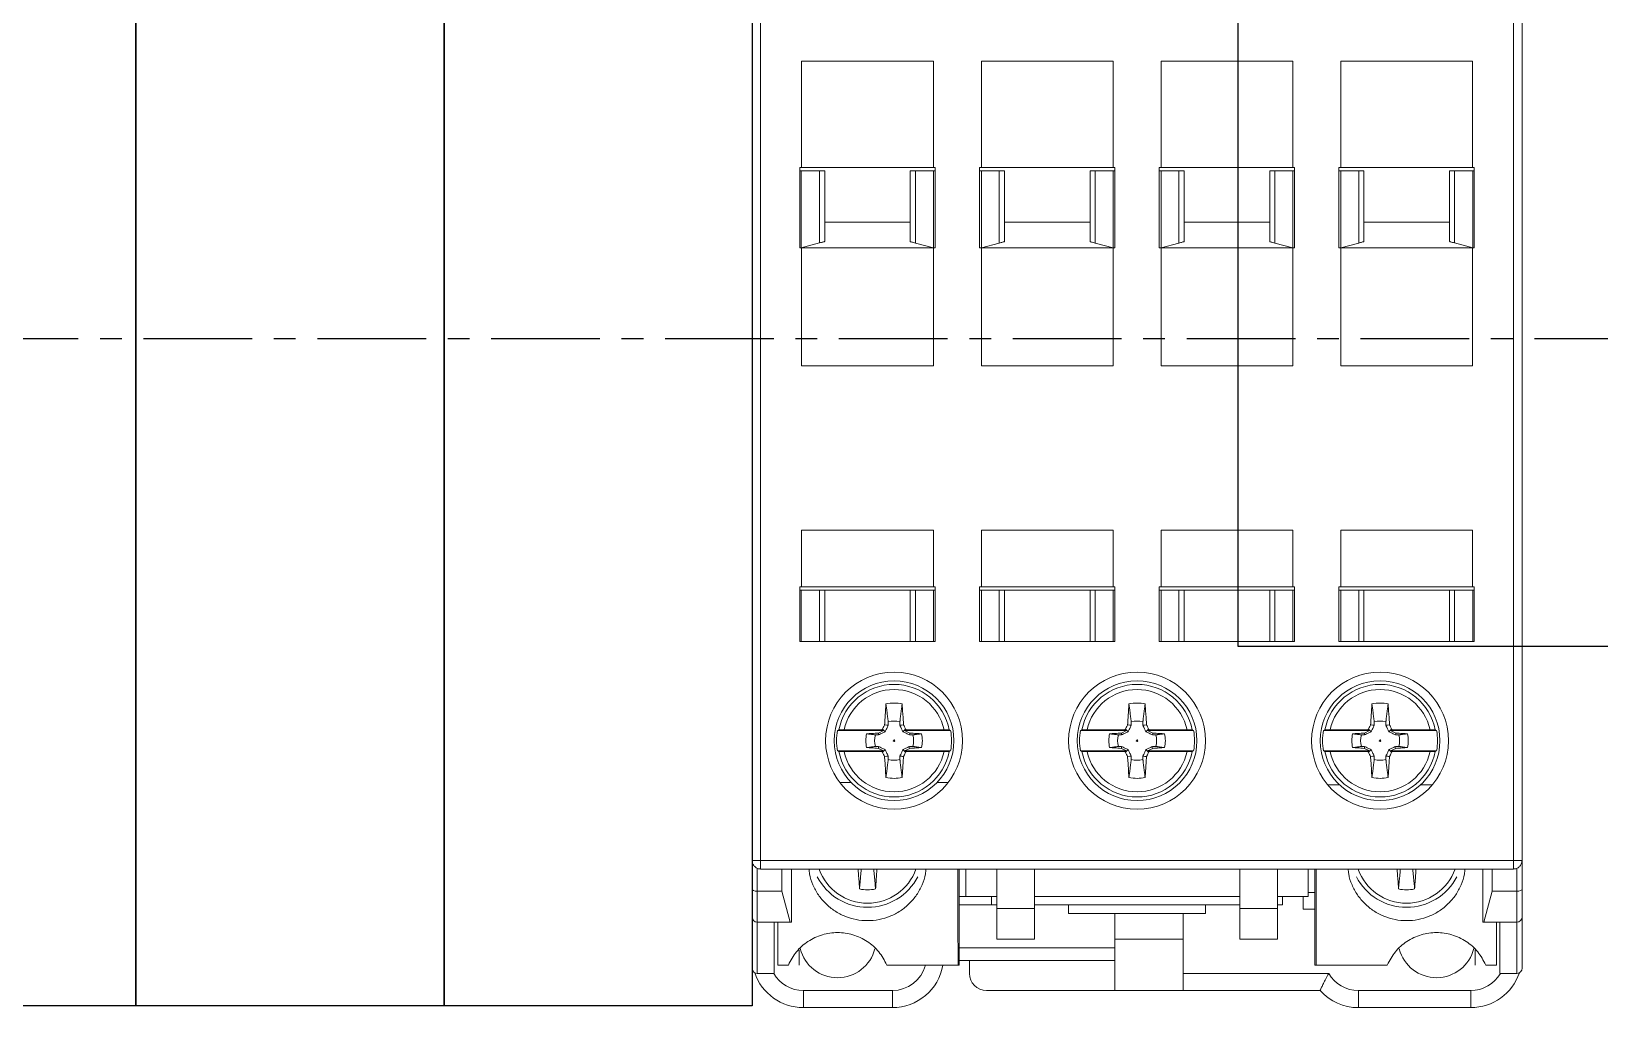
# Model space of a CAD drawing. Header units: millimetres. Extents: x -829 to 2887, y -460 to 1788.
# Drawn here: x 414 to 505.6, y 668.4 to 725.5 of the extents above; entities that cross this region are included whole.
import ezdxf

# ---------------------------------------------------------------- set-up
doc = ezdxf.new("R2010")
doc.units = ezdxf.units.MM
doc.linetypes.add('CENTER', pattern=[10.16, 6.35, -1.27, 1.27, -1.27])
doc.layers.add('CENTRO', color=7, linetype='CENTER')

msp = doc.modelspace()

# ---------------------------------------------------------------- linework, layer by layer
at = {"linetype": 'Continuous', "lineweight": 15}
for p, q in [((456.102, 738.041), (456.102, 677.041)), ((456.602, 738.041), (456.602, 677.041)), ((500.602, 677.041), (500.602, 738.041)), ((501.102, 677.041), (501.102, 738.041)), ((459.002, 723.741), (466.702, 723.741)), ((459.002, 717.541), (459.002, 723.741)), ((466.702, 723.741), (466.702, 717.541)), ((469.502, 717.541), (469.502, 723.741)), ((469.502, 723.741), (477.202, 723.741)), ((477.202, 723.741), (477.202, 717.541)), ((480.002, 723.741), (487.702, 723.741)), ((480.002, 717.541), (480.002, 723.741)), ((487.702, 723.741), (487.702, 717.541)), ((490.502, 717.541), (490.502, 723.741)), ((490.502, 723.741), (498.202, 723.741)), ((498.202, 723.741), (498.202, 717.541)), ((458.902, 712.841), (458.902, 717.541)), ((459.002, 717.541), (458.902, 717.541)), ((458.975, 717.341), (458.902, 717.341)), ((458.975, 712.841), (458.975, 717.341)), ((460.052, 717.341), (458.975, 717.341)), ((459.002, 717.541), (466.702, 717.541)), ((460.052, 717.341), (460.052, 713.13)), ((460.352, 717.341), (460.052, 717.341)), ((460.352, 717.341), (460.352, 713.21)), ((465.352, 713.203), (465.352, 717.341)), ((465.652, 717.341), (465.352, 717.341)), ((465.652, 713.123), (465.652, 717.341)), ((466.702, 717.341), (465.652, 717.341)), ((466.802, 717.541), (466.702, 717.541)), ((466.702, 717.341), (466.702, 712.841)), ((466.802, 717.341), (466.702, 717.341)), ((466.802, 717.541), (466.802, 712.841)), ((469.402, 712.841), (469.402, 717.541)), ((469.502, 717.541), (469.402, 717.541)), ((469.502, 717.341), (469.402, 717.341)), ((469.502, 717.541), (477.202, 717.541)), ((469.502, 712.841), (469.502, 717.341)), ((470.552, 717.341), (469.502, 717.341)), ((470.552, 713.123), (470.552, 717.341)), ((470.852, 717.341), (470.552, 717.341)), ((470.852, 717.341), (470.852, 713.203)), ((475.852, 713.203), (475.852, 717.341)), ((476.152, 717.341), (475.852, 717.341)), ((477.202, 717.341), (476.152, 717.341)), ((476.152, 713.123), (476.152, 717.341)), ((477.302, 717.541), (477.202, 717.541)), ((477.302, 717.341), (477.202, 717.341)), ((477.202, 717.341), (477.202, 712.841)), ((477.302, 717.541), (477.302, 712.841)), ((479.902, 712.841), (479.902, 717.541)), ((480.002, 717.541), (479.902, 717.541)), ((480.002, 717.341), (479.902, 717.341)), ((480.002, 717.541), (487.702, 717.541)), ((481.052, 717.341), (480.002, 717.341)), ((480.002, 712.841), (480.002, 717.341)), ((481.052, 713.123), (481.052, 717.341)), ((481.352, 717.341), (481.052, 717.341)), ((481.352, 717.341), (481.352, 713.203)), ((486.352, 713.203), (486.352, 717.341)), ((486.652, 717.341), (486.352, 717.341)), ((486.652, 713.123), (486.652, 717.341)), ((487.702, 717.341), (486.652, 717.341)), ((487.802, 717.541), (487.702, 717.541)), ((487.702, 717.341), (487.702, 712.841)), ((487.802, 717.341), (487.702, 717.341)), ((487.802, 717.541), (487.802, 712.841)), ((490.402, 712.841), (490.402, 717.541)), ((490.502, 717.541), (490.402, 717.541)), ((490.502, 717.341), (490.402, 717.341)), ((490.502, 717.541), (498.202, 717.541)), ((490.502, 712.841), (490.502, 717.341)), ((491.552, 717.341), (490.502, 717.341)), ((491.552, 717.341), (491.552, 713.123)), ((491.852, 717.341), (491.552, 717.341)), ((491.852, 717.341), (491.852, 713.203)), ((496.852, 713.21), (496.852, 717.341)), ((497.152, 717.341), (496.852, 717.341)), ((497.152, 717.341), (497.152, 713.13)), ((498.228, 717.341), (497.152, 717.341)), ((498.302, 717.541), (498.202, 717.541)), ((498.228, 717.341), (498.228, 712.841)), ((498.302, 717.341), (498.228, 717.341)), ((498.302, 717.541), (498.302, 712.841)), ((465.352, 714.341), (460.352, 714.341)), ((475.852, 714.341), (470.852, 714.341)), ((486.352, 714.341), (481.352, 714.341)), ((491.852, 714.341), (496.852, 714.341)), ((458.975, 712.841), (460.052, 713.13)), ((465.652, 713.123), (466.702, 712.841)), ((469.502, 712.841), (470.552, 713.123)), ((476.152, 713.123), (477.202, 712.841)), ((480.002, 712.841), (481.052, 713.123)), ((486.652, 713.123), (487.702, 712.841)), ((490.502, 712.841), (491.552, 713.123)), ((497.152, 713.13), (498.228, 712.841)), ((458.902, 712.841), (459.002, 712.841)), ((459.002, 705.941), (459.002, 712.841)), ((466.702, 712.841), (459.002, 712.841)), ((466.702, 712.841), (466.802, 712.841)), ((466.702, 712.841), (466.702, 705.941)), ((469.402, 712.841), (469.502, 712.841)), ((469.502, 705.941), (469.502, 712.841)), ((477.202, 712.841), (469.502, 712.841)), ((477.202, 712.841), (477.302, 712.841)), ((477.202, 712.841), (477.202, 705.941)), ((479.902, 712.841), (480.002, 712.841)), ((480.002, 705.941), (480.002, 712.841)), ((487.702, 712.841), (480.002, 712.841)), ((487.702, 712.841), (487.802, 712.841)), ((487.702, 712.841), (487.702, 705.941)), ((490.402, 712.841), (490.502, 712.841)), ((490.502, 705.941), (490.502, 712.841)), ((498.202, 712.841), (490.502, 712.841)), ((498.202, 712.841), (498.302, 712.841)), ((498.202, 712.841), (498.202, 705.941)), ((466.702, 705.941), (459.002, 705.941)), ((477.202, 705.941), (469.502, 705.941)), ((487.702, 705.941), (480.002, 705.941)), ((498.202, 705.941), (490.502, 705.941)), ((459.002, 696.341), (466.702, 696.341)), ((459.002, 693.041), (459.002, 696.341)), ((466.702, 696.341), (466.702, 693.041)), ((469.502, 696.341), (477.202, 696.341)), ((469.502, 693.041), (469.502, 696.341)), ((477.202, 696.341), (477.202, 693.041)), ((480.002, 693.041), (480.002, 696.341)), ((480.002, 696.341), (487.702, 696.341)), ((487.702, 696.341), (487.702, 693.041)), ((490.502, 696.341), (498.202, 696.341)), ((490.502, 693.041), (490.502, 696.341)), ((498.202, 696.341), (498.202, 693.041)), ((458.902, 689.841), (458.902, 693.041)), ((459.002, 693.041), (458.902, 693.041)), ((458.975, 692.841), (458.902, 692.841)), ((458.975, 692.841), (458.975, 689.841)), ((460.052, 692.841), (458.975, 692.841)), ((459.002, 693.041), (466.702, 693.041)), ((460.052, 692.841), (460.052, 689.841)), ((460.352, 692.841), (460.052, 692.841)), ((460.352, 692.841), (460.352, 689.841)), ((460.352, 692.841), (465.352, 692.841)), ((465.352, 689.841), (465.352, 692.841)), ((465.652, 692.841), (465.352, 692.841)), ((465.652, 689.841), (465.652, 692.841)), ((466.702, 692.841), (465.652, 692.841)), ((466.802, 693.041), (466.702, 693.041)), ((466.702, 692.841), (466.702, 689.841)), ((466.802, 692.841), (466.702, 692.841)), ((466.802, 693.041), (466.802, 689.841)), ((469.402, 689.841), (469.402, 693.041)), ((469.502, 693.041), (469.402, 693.041)), ((469.502, 692.841), (469.402, 692.841)), ((469.502, 693.041), (477.202, 693.041)), ((469.502, 689.841), (469.502, 692.841)), ((470.552, 692.841), (469.502, 692.841)), ((470.552, 692.841), (470.552, 689.841)), ((470.852, 692.841), (470.552, 692.841)), ((470.852, 692.841), (470.852, 689.841)), ((470.852, 692.841), (475.852, 692.841)), ((475.852, 689.841), (475.852, 692.841)), ((476.152, 692.841), (475.852, 692.841)), ((476.152, 689.841), (476.152, 692.841)), ((477.202, 692.841), (476.152, 692.841)), ((477.302, 693.041), (477.202, 693.041)), ((477.202, 692.841), (477.202, 689.841)), ((477.302, 692.841), (477.202, 692.841)), ((477.302, 693.041), (477.302, 689.841)), ((479.902, 689.841), (479.902, 693.041)), ((480.002, 693.041), (479.902, 693.041)), ((480.002, 692.841), (479.902, 692.841)), ((480.002, 693.041), (487.702, 693.041)), ((480.002, 689.841), (480.002, 692.841)), ((481.052, 692.841), (480.002, 692.841)), ((481.052, 692.841), (481.052, 689.841)), ((481.352, 692.841), (481.052, 692.841)), ((481.352, 692.841), (481.352, 689.841)), ((481.352, 692.841), (486.352, 692.841)), ((486.352, 689.841), (486.352, 692.841)), ((486.652, 692.841), (486.352, 692.841)), ((486.652, 689.841), (486.652, 692.841)), ((487.702, 692.841), (486.652, 692.841)), ((487.802, 693.041), (487.702, 693.041)), ((487.702, 692.841), (487.702, 689.841)), ((487.802, 692.841), (487.702, 692.841)), ((487.802, 693.041), (487.802, 689.841)), ((490.402, 689.841), (490.402, 693.041)), ((490.502, 693.041), (490.402, 693.041)), ((490.502, 692.841), (490.402, 692.841)), ((490.502, 693.041), (498.202, 693.041)), ((490.502, 689.841), (490.502, 692.841)), ((491.552, 692.841), (490.502, 692.841)), ((491.552, 692.841), (491.552, 689.841)), ((491.852, 692.841), (491.552, 692.841)), ((491.852, 692.841), (491.852, 689.841)), ((496.852, 692.841), (491.852, 692.841)), ((496.852, 689.841), (496.852, 692.841)), ((497.152, 692.841), (496.852, 692.841)), ((497.152, 692.841), (497.152, 689.841)), ((498.228, 692.841), (497.152, 692.841)), ((498.302, 693.041), (498.202, 693.041)), ((498.228, 692.841), (498.228, 689.841)), ((498.228, 692.841), (498.302, 692.841)), ((498.302, 693.041), (498.302, 689.841)), ((466.802, 689.841), (458.902, 689.841)), ((460.052, 689.841), (458.975, 689.841)), ((465.652, 689.841), (466.702, 689.841)), ((477.302, 689.841), (469.402, 689.841)), ((469.502, 689.841), (470.552, 689.841)), ((476.152, 689.841), (477.202, 689.841)), ((487.802, 689.841), (479.902, 689.841)), ((480.002, 689.841), (481.052, 689.841)), ((486.652, 689.841), (487.702, 689.841)), ((498.302, 689.841), (490.402, 689.841)), ((490.502, 689.841), (491.552, 689.841)), ((497.152, 689.841), (498.228, 689.841)), ((461.096, 684.641), (461.175, 684.67)), ((463.792, 684.641), (461.096, 684.641)), ((463.646, 684.68), (461.482, 684.68)), ((463.792, 684.641), (463.487, 684.489)), ((463.646, 684.68), (463.724, 684.719)), ((463.792, 684.641), (463.646, 684.68)), ((464.063, 685.135), (464.06, 684.942)), ((464.744, 684.942), (464.74, 685.135)), ((465.158, 684.68), (465.011, 684.641)), ((467.708, 684.641), (465.011, 684.641)), ((465.317, 684.489), (465.011, 684.641)), ((465.079, 684.719), (465.158, 684.68)), ((467.322, 684.68), (465.158, 684.68)), ((467.629, 684.67), (467.708, 684.641)), ((475.296, 684.641), (475.375, 684.67)), ((477.992, 684.641), (475.296, 684.641)), ((477.846, 684.68), (475.682, 684.68)), ((477.992, 684.641), (477.687, 684.489)), ((477.846, 684.68), (477.924, 684.719)), ((477.992, 684.641), (477.846, 684.68)), ((478.263, 685.135), (478.26, 684.942)), ((478.944, 684.942), (478.94, 685.135)), ((479.358, 684.68), (479.211, 684.641)), ((481.908, 684.641), (479.211, 684.641)), ((479.517, 684.489), (479.211, 684.641)), ((479.279, 684.719), (479.358, 684.68)), ((481.522, 684.68), (479.358, 684.68)), ((481.829, 684.67), (481.908, 684.641)), ((489.496, 684.641), (489.575, 684.67)), ((492.192, 684.641), (489.496, 684.641)), ((492.046, 684.68), (489.882, 684.68)), ((492.192, 684.641), (491.887, 684.489)), ((492.046, 684.68), (492.124, 684.719)), ((492.192, 684.641), (492.046, 684.68)), ((492.463, 685.135), (492.46, 684.942)), ((493.144, 684.942), (493.14, 685.135)), ((493.558, 684.68), (493.411, 684.641)), ((496.108, 684.641), (493.411, 684.641)), ((493.717, 684.489), (493.411, 684.641)), ((493.479, 684.719), (493.558, 684.68)), ((495.722, 684.68), (493.558, 684.68)), ((496.029, 684.67), (496.108, 684.641)), ((463.501, 684.383), (463.308, 684.38)), ((463.308, 683.703), (463.501, 683.699)), ((465.495, 684.38), (465.302, 684.383)), ((465.302, 683.699), (465.495, 683.703)), ((477.701, 684.383), (477.508, 684.38)), ((477.508, 683.703), (477.701, 683.699)), ((479.695, 684.38), (479.502, 684.383)), ((479.502, 683.699), (479.695, 683.703)), ((491.901, 684.383), (491.708, 684.38)), ((491.708, 683.703), (491.901, 683.699)), ((493.895, 684.38), (493.702, 684.383)), ((493.702, 683.699), (493.895, 683.703)), ((461.096, 683.441), (463.792, 683.441)), ((461.175, 683.413), (461.096, 683.441)), ((461.482, 683.403), (463.646, 683.403)), ((463.487, 683.594), (463.792, 683.441)), ((463.646, 683.403), (463.792, 683.441)), ((463.724, 683.364), (463.646, 683.403)), ((464.06, 683.141), (464.063, 682.948)), ((464.74, 682.948), (464.744, 683.141)), ((465.011, 683.441), (465.317, 683.594)), ((465.011, 683.441), (465.158, 683.403)), ((465.011, 683.441), (467.708, 683.441)), ((465.158, 683.403), (465.079, 683.364)), ((465.158, 683.403), (467.322, 683.403)), ((467.708, 683.441), (467.629, 683.413)), ((475.296, 683.441), (477.992, 683.441)), ((475.375, 683.413), (475.296, 683.441)), ((475.682, 683.403), (477.846, 683.403)), ((477.687, 683.594), (477.992, 683.441)), ((477.846, 683.403), (477.992, 683.441)), ((477.924, 683.364), (477.846, 683.403)), ((478.26, 683.141), (478.263, 682.948)), ((478.94, 682.948), (478.944, 683.141)), ((479.211, 683.441), (479.517, 683.594)), ((479.211, 683.441), (479.358, 683.403)), ((479.211, 683.441), (481.908, 683.441)), ((479.358, 683.403), (479.279, 683.364)), ((479.358, 683.403), (481.522, 683.403)), ((481.908, 683.441), (481.829, 683.413)), ((489.496, 683.441), (492.192, 683.441)), ((489.575, 683.413), (489.496, 683.441)), ((489.882, 683.403), (492.046, 683.403)), ((491.887, 683.594), (492.192, 683.441)), ((492.046, 683.403), (492.192, 683.441)), ((492.124, 683.364), (492.046, 683.403)), ((492.46, 683.141), (492.463, 682.948)), ((493.14, 682.948), (493.144, 683.141)), ((493.411, 683.441), (493.717, 683.594)), ((493.411, 683.441), (493.558, 683.403)), ((493.411, 683.441), (496.108, 683.441)), ((493.558, 683.403), (493.479, 683.364)), ((493.558, 683.403), (495.722, 683.403)), ((496.108, 683.441), (496.029, 683.413)), ((461.235, 681.598), (461.896, 681.598)), ((466.907, 681.598), (467.568, 681.598)), ((489.738, 681.47), (490.428, 681.47)), ((495.176, 681.47), (495.865, 681.47)), ((456.102, 677.041), (456.111, 677.041)), ((456.102, 677.041), (456.102, 675.366)), ((456.111, 677.041), (456.602, 677.041)), ((456.402, 676.59), (456.402, 675.241)), ((456.602, 677.041), (500.602, 677.041)), ((456.602, 677.041), (456.602, 676.541)), ((456.602, 676.541), (500.602, 676.541)), ((457.852, 675.241), (457.852, 676.541)), ((458.402, 676.541), (458.402, 673.441)), ((468.136, 673.526), (468.132, 676.541)), ((468.204, 676.541), (468.204, 670.931)), ((468.602, 676.541), (468.602, 674.941)), ((470.402, 676.541), (470.402, 674.241)), ((472.602, 674.241), (472.602, 676.541)), ((484.602, 676.541), (484.602, 674.241)), ((486.802, 676.541), (486.802, 674.241)), ((488.602, 676.541), (488.602, 674.941)), ((488.999, 670.931), (488.999, 676.541)), ((489.072, 676.541), (489.067, 673.526)), ((498.802, 673.441), (498.802, 676.541)), ((499.352, 676.541), (499.352, 675.241)), ((500.602, 676.541), (500.602, 677.041)), ((500.602, 677.041), (501.092, 677.041)), ((500.802, 676.59), (500.802, 675.241)), ((501.092, 677.041), (501.102, 677.041)), ((501.102, 677.041), (501.102, 675.366)), ((456.102, 675.366), (456.102, 673.741)), ((456.402, 675.241), (457.852, 675.241)), ((456.402, 673.441), (456.402, 675.241)), ((458.334, 673.441), (457.852, 675.241)), ((468.602, 674.941), (468.204, 674.941)), ((470.402, 674.941), (468.602, 674.941)), ((470.102, 674.441), (470.102, 674.941)), ((484.602, 674.941), (472.602, 674.941)), ((488.602, 674.941), (486.802, 674.941)), ((487.102, 674.441), (487.102, 674.941)), ((488.302, 674.197), (488.302, 674.941)), ((488.602, 675.168), (488.999, 675.168)), ((498.869, 673.441), (499.352, 675.241)), ((499.352, 675.241), (500.802, 675.241)), ((500.802, 675.241), (500.802, 673.441)), ((501.102, 675.366), (501.102, 673.741)), ((456.102, 670.741), (456.102, 673.741)), ((470.102, 674.441), (468.204, 674.441)), ((470.402, 674.441), (470.102, 674.441)), ((470.402, 674.241), (472.602, 674.241)), ((470.402, 672.441), (470.402, 674.241)), ((484.602, 674.441), (472.602, 674.441)), ((472.602, 674.241), (472.602, 672.441)), ((474.602, 674.441), (474.602, 673.941)), ((482.602, 673.941), (474.602, 673.941)), ((477.302, 673.941), (477.302, 672.441)), ((481.303, 673.941), (481.303, 672.441)), ((482.602, 674.441), (482.602, 673.941)), ((484.602, 674.241), (486.802, 674.241)), ((484.602, 672.441), (484.602, 674.241)), ((487.102, 674.441), (486.802, 674.441)), ((486.802, 674.241), (486.802, 672.441)), ((488.999, 674.197), (488.302, 674.197)), ((501.102, 673.741), (501.102, 670.741)), ((456.402, 673.441), (458.334, 673.441)), ((456.402, 670.441), (456.402, 673.441)), ((457.402, 670.441), (457.402, 673.441)), ((457.602, 673.441), (457.602, 670.931)), ((458.334, 673.441), (458.402, 673.441)), ((468.14, 670.931), (468.136, 673.526)), ((489.067, 673.526), (489.063, 670.931)), ((498.869, 673.441), (498.802, 673.441)), ((498.869, 673.441), (500.802, 673.441)), ((499.602, 670.931), (499.602, 673.441)), ((499.802, 673.441), (499.802, 670.441)), ((500.802, 673.441), (500.802, 670.441)), ((458.852, 671.812), (458.852, 670.931)), ((468.204, 671.941), (477.302, 671.941)), ((472.602, 672.441), (470.402, 672.441)), ((477.302, 672.441), (481.303, 672.441)), ((477.302, 672.441), (477.302, 669.441)), ((481.303, 672.441), (481.303, 669.441)), ((486.802, 672.441), (484.602, 672.441)), ((498.352, 671.812), (498.352, 670.931)), ((457.602, 670.931), (458.226, 670.931)), ((463.977, 670.931), (468.14, 670.931)), ((468.204, 670.931), (468.14, 670.931)), ((468.204, 671.191), (477.302, 671.191)), ((468.802, 670.441), (468.802, 671.191)), ((489.063, 670.931), (488.999, 670.931)), ((489.063, 670.931), (493.226, 670.931)), ((498.977, 670.931), (499.602, 670.931)), ((457.402, 670.441), (456.402, 670.441)), ((481.303, 670.441), (489.806, 670.441)), ((499.802, 670.441), (500.802, 670.441)), ((459.102, 669.441), (464.302, 669.441)), ((459.102, 669.441), (459.102, 668.441)), ((464.302, 669.441), (464.302, 668.441)), ((469.802, 669.441), (477.302, 669.441)), ((477.302, 669.441), (481.303, 669.441)), ((489.302, 669.441), (481.303, 669.441)), ((491.538, 669.441), (498.102, 669.441)), ((491.538, 669.441), (491.538, 668.441)), ((498.102, 669.441), (498.102, 668.441)), ((464.302, 668.441), (459.102, 668.441)), ((498.102, 668.441), (491.538, 668.441))]:
    msp.add_line(p, q, dxfattribs=at)
for points in [[(484.502, 689.541), (484.502, 755.541), (534.502, 755.541), (534.502, 689.541)], [(402.102, 668.541), (402.102, 746.541), (420.102, 746.541), (420.102, 668.541)], [(420.102, 668.541), (420.102, 746.541), (438.102, 746.541), (438.102, 668.541)], [(438.102, 668.541), (438.102, 746.541), (456.102, 746.541), (456.102, 668.541)]]:
    msp.add_lwpolyline(points, close=True)
at = {"linetype": 'Continuous', "lineweight": 15, "flags": 128}
for points in [[(460.052, 713.13), (460.104, 713.144), (460.154, 713.157), (460.202, 713.17), (460.244, 713.182), (460.281, 713.192), (460.311, 713.2), (460.334, 713.205), (460.347, 713.209), (460.352, 713.21)], [(465.352, 713.203), (465.357, 713.202), (465.374, 713.197), (465.402, 713.19), (465.44, 713.18), (465.485, 713.167), (465.537, 713.154), (465.593, 713.138), (465.652, 713.123)], [(470.552, 713.123), (470.604, 713.137), (470.654, 713.15), (470.702, 713.163), (470.744, 713.174), (470.781, 713.184), (470.811, 713.192), (470.834, 713.198), (470.847, 713.202), (470.852, 713.203)], [(475.852, 713.203), (475.857, 713.202), (475.874, 713.197), (475.902, 713.19), (475.94, 713.18), (475.985, 713.167), (476.037, 713.154), (476.093, 713.138), (476.152, 713.123)], [(481.052, 713.123), (481.104, 713.137), (481.154, 713.15), (481.202, 713.163), (481.244, 713.174), (481.281, 713.184), (481.311, 713.192), (481.334, 713.198), (481.347, 713.202), (481.352, 713.203)], [(486.352, 713.203), (486.357, 713.202), (486.374, 713.197), (486.402, 713.19), (486.44, 713.18), (486.485, 713.167), (486.537, 713.154), (486.593, 713.138), (486.652, 713.123)], [(491.552, 713.123), (491.604, 713.137), (491.654, 713.15), (491.702, 713.163), (491.744, 713.174), (491.781, 713.184), (491.811, 713.192), (491.834, 713.198), (491.847, 713.202), (491.852, 713.203)], [(496.852, 713.21), (496.857, 713.209), (496.874, 713.204), (496.902, 713.197), (496.94, 713.187), (496.985, 713.175), (497.037, 713.161), (497.093, 713.146), (497.152, 713.13)], [(464.873, 686.19), (464.9, 685.79), (464.926, 685.39), (464.952, 684.99), (464.953, 684.97)], [(479.073, 686.19), (479.1, 685.79), (479.126, 685.39), (479.152, 684.99), (479.153, 684.97)], [(493.273, 686.19), (493.3, 685.79), (493.326, 685.39), (493.352, 684.99), (493.353, 684.97)], [(463.882, 684.561), (463.822, 684.621), (463.724, 684.719)], [(464.06, 684.942), (463.975, 684.953), (463.891, 684.965), (463.85, 684.97)], [(464.744, 684.942), (464.828, 684.953), (464.953, 684.97)], [(464.921, 684.561), (464.981, 684.621), (465.079, 684.719)], [(478.082, 684.561), (478.022, 684.621), (477.924, 684.719)], [(478.26, 684.942), (478.175, 684.953), (478.091, 684.965), (478.05, 684.97)], [(478.944, 684.942), (479.028, 684.953), (479.153, 684.97)], [(479.121, 684.561), (479.181, 684.621), (479.279, 684.719)], [(492.282, 684.561), (492.222, 684.621), (492.124, 684.719)], [(492.46, 684.942), (492.375, 684.953), (492.291, 684.965), (492.25, 684.97)], [(493.144, 684.942), (493.228, 684.953), (493.353, 684.97)], [(493.321, 684.561), (493.381, 684.621), (493.479, 684.719)], [(463.501, 684.383), (463.49, 684.468), (463.487, 684.489)], [(463.501, 683.699), (463.49, 683.615), (463.487, 683.594)], [(465.302, 684.383), (465.314, 684.468), (465.317, 684.489)], [(465.302, 683.699), (465.314, 683.615), (465.317, 683.594)], [(477.701, 684.383), (477.69, 684.468), (477.687, 684.489)], [(477.701, 683.699), (477.69, 683.615), (477.687, 683.594)], [(479.502, 684.383), (479.514, 684.468), (479.517, 684.489)], [(479.502, 683.699), (479.514, 683.615), (479.517, 683.594)], [(491.901, 684.383), (491.89, 684.468), (491.887, 684.489)], [(491.901, 683.699), (491.89, 683.615), (491.887, 683.594)], [(493.702, 684.383), (493.714, 684.468), (493.717, 684.489)], [(493.702, 683.699), (493.714, 683.615), (493.717, 683.594)], [(463.882, 683.522), (463.822, 683.462), (463.724, 683.364)], [(464.06, 683.141), (463.975, 683.129), (463.85, 683.113)], [(463.93, 681.893), (463.904, 682.293), (463.877, 682.693), (463.851, 683.093), (463.85, 683.113)], [(464.921, 683.522), (464.981, 683.462), (465.079, 683.364)], [(478.082, 683.522), (478.022, 683.462), (477.924, 683.364)], [(478.26, 683.141), (478.175, 683.129), (478.05, 683.113)], [(478.13, 681.893), (478.104, 682.293), (478.077, 682.693), (478.051, 683.093), (478.05, 683.113)], [(479.121, 683.522), (479.181, 683.462), (479.279, 683.364)], [(492.282, 683.522), (492.222, 683.462), (492.124, 683.364)], [(492.46, 683.141), (492.375, 683.129), (492.25, 683.113)], [(492.33, 681.893), (492.304, 682.293), (492.277, 682.693), (492.251, 683.093), (492.25, 683.113)], [(493.321, 683.522), (493.381, 683.462), (493.479, 683.364)], [(462.38, 675.375), (462.354, 675.768), (462.327, 676.161), (462.302, 676.541)], [(493.88, 675.375), (493.854, 675.768), (493.827, 676.161), (493.802, 676.541)]]:
    msp.add_lwpolyline(points, dxfattribs=at)
at = {"linetype": 'Continuous', "lineweight": 15}
for centre, radius in [((464.402, 684.041), 4), ((464.402, 684.041), 3.5), ((478.602, 684.041), 4), ((478.602, 684.041), 3.5), ((492.802, 684.041), 4), ((492.802, 684.041), 3.5), ((464.402, 684.041), 0.0467), ((478.602, 684.041), 0.0467), ((492.802, 684.041), 0.0467)]:
    msp.add_circle(centre, radius, dxfattribs=at)
for centre, radius, start, end in [((464.402, 684.041), 3.288, 11.02698, 168.97302), ((464.402, 684.041), 2.989, 12.33317, 167.66683), ((478.602, 684.041), 3.288, 11.02698, 168.97302), ((478.602, 684.041), 2.989, 12.33317, 167.66683), ((492.802, 684.041), 3.288, 11.02698, 168.97302), ((492.802, 684.041), 2.989, 12.33317, 167.66683), ((464.402, 684.041), 2.2, 77.62055, 102.37945), ((478.602, 684.041), 2.2, 77.62055, 102.37945), ((492.802, 684.041), 2.2, 77.62055, 102.37945), ((464.402, 684.041), 3.36, 169.7135, 190.2865), ((464.402, 684.041), 1.145, 72.79371, 107.20629), ((464.402, 684.041), 3.36, 349.7135, 10.2865), ((478.602, 684.041), 3.36, 169.7135, 190.2865), ((478.602, 684.041), 1.145, 72.79371, 107.20629), ((478.602, 684.041), 3.36, 349.7135, 10.2865), ((492.802, 684.041), 3.36, 169.7135, 190.2865), ((492.802, 684.041), 1.145, 72.79371, 107.20629), ((492.802, 684.041), 3.36, 349.7135, 10.2865), ((464.402, 684.041), 1.652, 165.89643, 194.10357), ((464.402, 684.041), 1.145, 162.79371, 197.20629), ((464.402, 684.041), 1.145, 342.79371, 17.20629), ((464.402, 684.041), 1.652, 345.89643, 14.10357), ((478.602, 684.041), 1.652, 165.89643, 194.10357), ((478.602, 684.041), 1.145, 162.79371, 197.20629), ((478.602, 684.041), 1.145, 342.79371, 17.20629), ((478.602, 684.041), 1.652, 345.89643, 14.10357), ((492.802, 684.041), 1.652, 165.89643, 194.10357), ((492.802, 684.041), 1.145, 162.79371, 197.20629), ((492.802, 684.041), 1.145, 342.79371, 17.20629), ((492.802, 684.041), 1.652, 345.89643, 14.10357), ((464.402, 684.041), 3.288, 191.02698, 348.97302), ((464.402, 684.041), 2.989, 192.33317, 347.66683), ((464.402, 684.041), 1.145, 252.79371, 287.20629), ((482.684, 815.969), 134.034, 262.30807, 262.39852), ((478.602, 684.041), 3.288, 191.02698, 348.97302), ((478.602, 684.041), 2.989, 192.33317, 347.66683), ((478.602, 684.041), 1.145, 252.79371, 287.20629), ((496.893, 816.035), 134.101, 262.30809, 262.39849), ((492.802, 684.041), 3.288, 191.02698, 348.97302), ((492.802, 684.041), 2.989, 192.33317, 347.66683), ((492.802, 684.041), 1.145, 252.79371, 287.20629), ((511.084, 815.969), 134.034, 262.30807, 262.39852), ((464.402, 684.041), 2.2, 257.62055, 282.37945), ((478.602, 684.041), 2.2, 257.62055, 282.37945), ((492.802, 684.041), 2.2, 257.62055, 282.37945), ((462.852, 677.548), 3.004, 199.57091, 340.42909), ((494.352, 677.548), 3.004, 199.57091, 340.42909), ((462.852, 677.617), 3.312, 207.56854, 332.43146), ((494.352, 677.617), 3.312, 207.56854, 332.43146), ((462.852, 677.565), 2.24, 257.84542, 282.15458), ((494.352, 677.565), 2.24, 257.84542, 282.15458), ((456.402, 673.741), 0.3, 180, 270), ((500.802, 673.741), 0.3, 270, 0), ((461.102, 672.441), 2.25, 194.21561, 345.7333), ((496.102, 672.441), 2.25, 194.57132, 346.02365), ((464.302, 671.441), 3, 270, 350.20697), ((464.302, 671.441), 2, 270, 345.21845), ((456.402, 670.741), 0.3, 180, 270), ((459.102, 671.441), 3, 198.76459, 270), ((459.102, 671.441), 2, 210, 270), ((469.802, 670.441), 1, 180, 270), ((491.538, 671.441), 2, 210, 270), ((498.102, 671.441), 3, 270, 341.23541), ((498.102, 671.441), 2, 270, 330), ((500.802, 670.741), 0.3, 270, 0), ((491.538, 671.441), 3, 221.81031, 270)]:
    msp.add_arc(centre, radius, start, end, dxfattribs=at)
for centre, start_param, end_param in [((456.402, 675.366), 3.141593, 4.712389), ((500.802, 675.366), 4.712389, 6.283185)]:
    msp.add_ellipse(centre, major_axis=(0.3, 0), ratio=0.414214, start_param=start_param, end_param=end_param, dxfattribs=at)
for points, knots in [([(463.85, 684.97), (463.859, 685.104), (463.876, 685.374), (463.903, 685.78), (463.921, 686.054), (463.93, 686.19)], [0, 0, 0, 0, 0.328069, 0.664036, 1, 1, 1, 1]), ([(463.93, 686.19), (463.942, 686.098), (463.961, 685.942), (463.994, 685.688), (464.02, 685.478), (464.042, 685.307), (464.054, 685.209), (464.06, 685.16), (464.063, 685.135)], [0, 0, 0, 0, 0.263, 0.445585, 0.722791, 0.861396, 0.930697, 1, 1, 1, 1]), ([(464.74, 685.135), (464.743, 685.16), (464.75, 685.209), (464.762, 685.307), (464.783, 685.478), (464.81, 685.688), (464.842, 685.942), (464.862, 686.098), (464.873, 686.19)], [0, 0, 0, 0, 0.0693034, 0.1386042, 0.2772086, 0.554415, 0.7369998, 1, 1, 1, 1]), ([(478.05, 684.97), (478.059, 685.104), (478.076, 685.374), (478.103, 685.78), (478.121, 686.054), (478.13, 686.19)], [0, 0, 0, 0, 0.328069, 0.664036, 1, 1, 1, 1]), ([(478.13, 686.19), (478.142, 686.098), (478.161, 685.942), (478.194, 685.688), (478.22, 685.478), (478.242, 685.307), (478.254, 685.209), (478.26, 685.16), (478.263, 685.135)], [0, 0, 0, 0, 0.263, 0.445585, 0.722791, 0.861396, 0.930697, 1, 1, 1, 1]), ([(478.94, 685.135), (478.943, 685.16), (478.95, 685.209), (478.962, 685.307), (478.983, 685.478), (479.01, 685.688), (479.042, 685.942), (479.062, 686.098), (479.073, 686.19)], [0, 0, 0, 0, 0.069303, 0.138604, 0.277209, 0.554415, 0.737, 1, 1, 1, 1]), ([(492.25, 684.97), (492.259, 685.104), (492.276, 685.374), (492.303, 685.78), (492.321, 686.054), (492.33, 686.19)], [0, 0, 0, 0, 0.328069, 0.664036, 1, 1, 1, 1]), ([(492.33, 686.19), (492.342, 686.098), (492.361, 685.942), (492.394, 685.688), (492.42, 685.478), (492.442, 685.307), (492.454, 685.209), (492.46, 685.16), (492.463, 685.135)], [0, 0, 0, 0, 0.263, 0.445585, 0.722791, 0.861396, 0.930697, 1, 1, 1, 1]), ([(493.14, 685.135), (493.143, 685.16), (493.15, 685.209), (493.162, 685.307), (493.183, 685.478), (493.21, 685.688), (493.242, 685.942), (493.262, 686.098), (493.273, 686.19)], [0, 0, 0, 0, 0.0693034, 0.1386042, 0.2772086, 0.554415, 0.7369998, 1, 1, 1, 1]), ([(461.482, 684.68), (461.447, 684.68), (461.376, 684.679), (461.283, 684.678), (461.213, 684.675), (461.182, 684.672), (461.176, 684.671), (461.175, 684.67)], [0, 0, 0, 0, 0.23397, 0.468011, 0.700032, 0.927687, 1, 1, 1, 1]), ([(463.724, 684.719), (463.741, 684.752), (463.774, 684.819), (463.816, 684.902), (463.841, 684.953), (463.85, 684.97)], [0, 0, 0, 0, 0.396388, 0.792785, 1, 1, 1, 1]), ([(464.06, 684.942), (464.045, 684.91), (464.015, 684.847), (463.956, 684.721), (463.912, 684.625), (463.882, 684.561)], [0, 0, 0, 0, 0.254446, 0.508915, 1, 1, 1, 1]), ([(464.921, 684.561), (464.894, 684.619), (464.851, 684.712), (464.792, 684.839), (464.76, 684.908), (464.744, 684.942)], [0, 0, 0, 0, 0.44621, 0.72289, 1, 1, 1, 1]), ([(464.953, 684.97), (464.965, 684.948), (465.007, 684.864), (465.049, 684.78), (465.079, 684.719)], [0, 0, 0, 0, 0.271066, 1, 1, 1, 1]), ([(467.629, 684.67), (467.622, 684.671), (467.609, 684.674), (467.549, 684.677), (467.466, 684.679), (467.385, 684.68), (467.336, 684.68), (467.322, 684.68)], [0, 0, 0, 0, 0.223053, 0.446006, 0.671741, 0.901893, 1, 1, 1, 1]), ([(475.682, 684.68), (475.647, 684.68), (475.576, 684.679), (475.483, 684.678), (475.413, 684.675), (475.382, 684.672), (475.376, 684.671), (475.375, 684.67)], [0, 0, 0, 0, 0.2339716, 0.4680104, 0.7000331, 0.9276865, 1, 1, 1, 1]), ([(477.924, 684.719), (477.941, 684.752), (477.974, 684.819), (478.016, 684.902), (478.041, 684.953), (478.05, 684.97)], [0, 0, 0, 0, 0.396388, 0.792786, 1, 1, 1, 1]), ([(478.26, 684.942), (478.245, 684.91), (478.215, 684.847), (478.156, 684.721), (478.112, 684.625), (478.082, 684.561)], [0, 0, 0, 0, 0.254446, 0.508915, 1, 1, 1, 1]), ([(479.121, 684.561), (479.094, 684.619), (479.051, 684.712), (478.992, 684.839), (478.96, 684.908), (478.944, 684.942)], [0, 0, 0, 0, 0.44621, 0.72289, 1, 1, 1, 1]), ([(479.153, 684.97), (479.165, 684.948), (479.207, 684.864), (479.249, 684.78), (479.279, 684.719)], [0, 0, 0, 0, 0.271065, 1, 1, 1, 1]), ([(481.829, 684.67), (481.822, 684.671), (481.809, 684.674), (481.749, 684.677), (481.666, 684.679), (481.585, 684.68), (481.536, 684.68), (481.522, 684.68)], [0, 0, 0, 0, 0.223053, 0.446007, 0.671742, 0.901893, 1, 1, 1, 1]), ([(489.882, 684.68), (489.847, 684.68), (489.776, 684.679), (489.683, 684.678), (489.613, 684.675), (489.582, 684.672), (489.576, 684.671), (489.575, 684.67)], [0, 0, 0, 0, 0.2339715, 0.4680106, 0.7000332, 0.9276864, 1, 1, 1, 1]), ([(492.124, 684.719), (492.141, 684.752), (492.174, 684.819), (492.216, 684.902), (492.241, 684.953), (492.25, 684.97)], [0, 0, 0, 0, 0.396388, 0.792785, 1, 1, 1, 1]), ([(492.46, 684.942), (492.445, 684.91), (492.415, 684.847), (492.356, 684.721), (492.312, 684.625), (492.282, 684.561)], [0, 0, 0, 0, 0.254446, 0.508915, 1, 1, 1, 1]), ([(493.321, 684.561), (493.294, 684.619), (493.251, 684.712), (493.192, 684.839), (493.16, 684.908), (493.144, 684.942)], [0, 0, 0, 0, 0.44621, 0.72289, 1, 1, 1, 1]), ([(493.353, 684.97), (493.365, 684.948), (493.407, 684.864), (493.449, 684.78), (493.479, 684.719)], [0, 0, 0, 0, 0.271066, 1, 1, 1, 1]), ([(496.029, 684.67), (496.022, 684.671), (496.009, 684.674), (495.949, 684.677), (495.866, 684.679), (495.785, 684.68), (495.736, 684.68), (495.722, 684.68)], [0, 0, 0, 0, 0.2230532, 0.446008, 0.671742, 0.9018923, 1, 1, 1, 1]), ([(463.487, 684.489), (463.358, 684.481), (463.129, 684.466), (462.9, 684.45), (462.8, 684.444)], [0, 0, 0, 0, 0.56117, 1, 1, 1, 1]), ([(463.308, 684.38), (463.283, 684.383), (463.234, 684.389), (463.136, 684.402), (462.992, 684.42), (462.871, 684.435), (462.8, 684.444)], [0, 0, 0, 0, 0.144257, 0.288509, 0.577016, 1, 1, 1, 1]), ([(462.8, 683.639), (462.871, 683.648), (462.992, 683.663), (463.136, 683.681), (463.234, 683.694), (463.283, 683.7), (463.308, 683.703)], [0, 0, 0, 0, 0.422984, 0.711491, 0.855743, 1, 1, 1, 1]), ([(463.882, 684.561), (463.824, 684.534), (463.731, 684.491), (463.604, 684.432), (463.535, 684.4), (463.501, 684.383)], [0, 0, 0, 0, 0.4462068, 0.7228878, 1, 1, 1, 1]), ([(463.501, 683.699), (463.533, 683.685), (463.596, 683.655), (463.722, 683.596), (463.818, 683.551), (463.882, 683.522)], [0, 0, 0, 0, 0.254447, 0.508915, 1, 1, 1, 1]), ([(465.302, 684.383), (465.271, 684.398), (465.207, 684.428), (465.081, 684.487), (464.985, 684.532), (464.921, 684.561)], [0, 0, 0, 0, 0.254447, 0.508915, 1, 1, 1, 1]), ([(464.921, 683.522), (464.979, 683.549), (465.073, 683.592), (465.199, 683.651), (465.268, 683.683), (465.302, 683.699)], [0, 0, 0, 0, 0.44621, 0.722891, 1, 1, 1, 1]), ([(466.003, 684.444), (465.91, 684.45), (465.681, 684.465), (465.452, 684.48), (465.317, 684.489)], [0, 0, 0, 0, 0.409244, 1, 1, 1, 1]), ([(466.003, 684.444), (465.932, 684.435), (465.812, 684.42), (465.667, 684.402), (465.569, 684.389), (465.52, 684.383), (465.495, 684.38)], [0, 0, 0, 0, 0.422984, 0.711491, 0.855743, 1, 1, 1, 1]), ([(465.495, 683.703), (465.52, 683.7), (465.569, 683.694), (465.667, 683.681), (465.812, 683.663), (465.932, 683.648), (466.003, 683.639)], [0, 0, 0, 0, 0.144257, 0.288509, 0.577016, 1, 1, 1, 1]), ([(477.687, 684.489), (477.558, 684.481), (477.329, 684.466), (477.1, 684.45), (477, 684.444)], [0, 0, 0, 0, 0.56117, 1, 1, 1, 1]), ([(477.508, 684.38), (477.483, 684.383), (477.434, 684.389), (477.336, 684.402), (477.192, 684.42), (477.071, 684.435), (477, 684.444)], [0, 0, 0, 0, 0.144257, 0.288509, 0.577016, 1, 1, 1, 1]), ([(477, 683.639), (477.071, 683.648), (477.192, 683.663), (477.336, 683.681), (477.434, 683.694), (477.483, 683.7), (477.508, 683.703)], [0, 0, 0, 0, 0.4229844, 0.7114913, 0.8557429, 1, 1, 1, 1]), ([(478.082, 684.561), (478.024, 684.534), (477.931, 684.491), (477.804, 684.432), (477.735, 684.4), (477.701, 684.383)], [0, 0, 0, 0, 0.446208, 0.722888, 1, 1, 1, 1]), ([(477.701, 683.699), (477.733, 683.685), (477.796, 683.655), (477.922, 683.596), (478.018, 683.551), (478.082, 683.522)], [0, 0, 0, 0, 0.254446, 0.508914, 1, 1, 1, 1]), ([(479.502, 684.383), (479.471, 684.398), (479.407, 684.428), (479.281, 684.487), (479.185, 684.532), (479.121, 684.561)], [0, 0, 0, 0, 0.254446, 0.508914, 1, 1, 1, 1]), ([(479.121, 683.522), (479.179, 683.549), (479.273, 683.592), (479.399, 683.651), (479.468, 683.683), (479.502, 683.699)], [0, 0, 0, 0, 0.446211, 0.722892, 1, 1, 1, 1]), ([(480.203, 684.444), (480.11, 684.45), (479.881, 684.465), (479.652, 684.48), (479.517, 684.489)], [0, 0, 0, 0, 0.409243, 1, 1, 1, 1]), ([(480.203, 684.444), (480.132, 684.435), (480.012, 684.42), (479.867, 684.402), (479.769, 684.389), (479.72, 684.383), (479.695, 684.38)], [0, 0, 0, 0, 0.422984, 0.711491, 0.855743, 1, 1, 1, 1]), ([(479.695, 683.703), (479.72, 683.7), (479.769, 683.694), (479.867, 683.681), (480.012, 683.663), (480.132, 683.648), (480.203, 683.639)], [0, 0, 0, 0, 0.1442571, 0.2885087, 0.5770156, 1, 1, 1, 1]), ([(491.887, 684.489), (491.758, 684.481), (491.529, 684.466), (491.3, 684.45), (491.2, 684.444)], [0, 0, 0, 0, 0.56117, 1, 1, 1, 1]), ([(491.708, 684.38), (491.683, 684.383), (491.634, 684.389), (491.536, 684.402), (491.392, 684.42), (491.271, 684.435), (491.2, 684.444)], [0, 0, 0, 0, 0.144257, 0.288509, 0.577016, 1, 1, 1, 1]), ([(491.2, 683.639), (491.271, 683.648), (491.392, 683.663), (491.536, 683.681), (491.634, 683.694), (491.683, 683.7), (491.708, 683.703)], [0, 0, 0, 0, 0.422984, 0.711491, 0.855743, 1, 1, 1, 1]), ([(492.282, 684.561), (492.224, 684.534), (492.131, 684.491), (492.004, 684.432), (491.935, 684.4), (491.901, 684.383)], [0, 0, 0, 0, 0.4462068, 0.7228878, 1, 1, 1, 1]), ([(491.901, 683.699), (491.933, 683.685), (491.996, 683.655), (492.122, 683.596), (492.218, 683.551), (492.282, 683.522)], [0, 0, 0, 0, 0.254447, 0.508915, 1, 1, 1, 1]), ([(493.702, 684.383), (493.671, 684.398), (493.607, 684.428), (493.481, 684.487), (493.385, 684.532), (493.321, 684.561)], [0, 0, 0, 0, 0.254447, 0.508915, 1, 1, 1, 1]), ([(493.321, 683.522), (493.379, 683.549), (493.473, 683.592), (493.599, 683.651), (493.668, 683.683), (493.702, 683.699)], [0, 0, 0, 0, 0.44621, 0.722891, 1, 1, 1, 1]), ([(494.403, 684.444), (494.31, 684.45), (494.081, 684.465), (493.852, 684.48), (493.717, 684.489)], [0, 0, 0, 0, 0.409243, 1, 1, 1, 1]), ([(494.403, 684.444), (494.332, 684.435), (494.212, 684.42), (494.067, 684.402), (493.969, 684.389), (493.92, 684.383), (493.895, 684.38)], [0, 0, 0, 0, 0.422984, 0.711491, 0.855743, 1, 1, 1, 1]), ([(493.895, 683.703), (493.92, 683.7), (493.969, 683.694), (494.067, 683.681), (494.212, 683.663), (494.332, 683.648), (494.403, 683.639)], [0, 0, 0, 0, 0.144257, 0.288509, 0.577016, 1, 1, 1, 1]), ([(461.175, 683.413), (461.181, 683.411), (461.194, 683.409), (461.254, 683.406), (461.337, 683.404), (461.418, 683.403), (461.467, 683.403), (461.482, 683.403)], [0, 0, 0, 0, 0.223053, 0.446008, 0.671742, 0.901892, 1, 1, 1, 1]), ([(462.8, 683.639), (462.894, 683.633), (463.123, 683.618), (463.351, 683.603), (463.487, 683.594)], [0, 0, 0, 0, 0.409243, 1, 1, 1, 1]), ([(463.85, 683.113), (463.838, 683.135), (463.796, 683.219), (463.755, 683.303), (463.724, 683.364)], [0, 0, 0, 0, 0.271069, 1, 1, 1, 1]), ([(463.882, 683.522), (463.909, 683.464), (463.952, 683.37), (464.011, 683.244), (464.043, 683.175), (464.06, 683.141)], [0, 0, 0, 0, 0.446205, 0.722888, 1, 1, 1, 1]), ([(464.063, 682.948), (464.06, 682.923), (464.054, 682.874), (464.042, 682.776), (464.02, 682.605), (463.994, 682.395), (463.961, 682.141), (463.942, 681.985), (463.93, 681.893)], [0, 0, 0, 0, 0.069304, 0.138605, 0.277209, 0.554416, 0.737, 1, 1, 1, 1]), ([(464.873, 681.893), (464.862, 681.985), (464.842, 682.141), (464.81, 682.395), (464.783, 682.605), (464.762, 682.776), (464.75, 682.874), (464.743, 682.923), (464.74, 682.948)], [0, 0, 0, 0, 0.263, 0.445584, 0.722791, 0.861395, 0.930696, 1, 1, 1, 1]), ([(464.744, 683.141), (464.758, 683.172), (464.788, 683.236), (464.847, 683.362), (464.892, 683.458), (464.921, 683.522)], [0, 0, 0, 0, 0.254448, 0.508911, 1, 1, 1, 1]), ([(464.953, 683.113), (464.945, 682.979), (464.927, 682.709), (464.9, 682.302), (464.882, 682.029), (464.873, 681.893)], [0, 0, 0, 0, 0.328072, 0.664036, 1, 1, 1, 1]), ([(465.079, 683.364), (465.063, 683.331), (465.03, 683.264), (464.988, 683.18), (464.962, 683.13), (464.953, 683.113)], [0, 0, 0, 0, 0.396393, 0.792783, 1, 1, 1, 1]), ([(465.317, 683.594), (465.445, 683.602), (465.674, 683.617), (465.903, 683.632), (466.003, 683.639)], [0, 0, 0, 0, 0.56117, 1, 1, 1, 1]), ([(467.322, 683.403), (467.357, 683.403), (467.427, 683.403), (467.521, 683.405), (467.591, 683.408), (467.621, 683.411), (467.627, 683.412), (467.629, 683.413)], [0, 0, 0, 0, 0.233972, 0.468011, 0.700033, 0.927686, 1, 1, 1, 1]), ([(475.375, 683.413), (475.381, 683.411), (475.394, 683.409), (475.454, 683.406), (475.537, 683.404), (475.618, 683.403), (475.667, 683.403), (475.682, 683.403)], [0, 0, 0, 0, 0.223053, 0.446007, 0.671742, 0.901893, 1, 1, 1, 1]), ([(477, 683.639), (477.094, 683.633), (477.323, 683.618), (477.551, 683.603), (477.687, 683.594)], [0, 0, 0, 0, 0.409243, 1, 1, 1, 1]), ([(478.05, 683.113), (478.038, 683.135), (477.996, 683.219), (477.955, 683.303), (477.924, 683.364)], [0, 0, 0, 0, 0.271069, 1, 1, 1, 1]), ([(478.082, 683.522), (478.109, 683.464), (478.152, 683.37), (478.211, 683.244), (478.243, 683.175), (478.26, 683.141)], [0, 0, 0, 0, 0.446205, 0.722888, 1, 1, 1, 1]), ([(478.263, 682.948), (478.26, 682.923), (478.254, 682.874), (478.242, 682.776), (478.22, 682.605), (478.194, 682.395), (478.161, 682.141), (478.142, 681.985), (478.13, 681.893)], [0, 0, 0, 0, 0.069304, 0.138605, 0.277209, 0.554416, 0.737, 1, 1, 1, 1]), ([(479.073, 681.893), (479.062, 681.985), (479.042, 682.141), (479.01, 682.395), (478.983, 682.605), (478.962, 682.776), (478.95, 682.874), (478.943, 682.923), (478.94, 682.948)], [0, 0, 0, 0, 0.263, 0.445584, 0.722791, 0.861395, 0.930696, 1, 1, 1, 1]), ([(478.944, 683.141), (478.958, 683.172), (478.988, 683.236), (479.047, 683.362), (479.092, 683.458), (479.121, 683.522)], [0, 0, 0, 0, 0.254448, 0.508911, 1, 1, 1, 1]), ([(479.153, 683.113), (479.145, 682.979), (479.127, 682.709), (479.1, 682.302), (479.082, 682.029), (479.073, 681.893)], [0, 0, 0, 0, 0.328072, 0.664036, 1, 1, 1, 1]), ([(479.279, 683.364), (479.263, 683.331), (479.23, 683.264), (479.188, 683.18), (479.162, 683.13), (479.153, 683.113)], [0, 0, 0, 0, 0.396393, 0.792783, 1, 1, 1, 1]), ([(479.517, 683.594), (479.645, 683.602), (479.874, 683.617), (480.103, 683.632), (480.203, 683.639)], [0, 0, 0, 0, 0.561171, 1, 1, 1, 1]), ([(481.522, 683.403), (481.557, 683.403), (481.627, 683.403), (481.721, 683.405), (481.791, 683.408), (481.821, 683.411), (481.827, 683.412), (481.829, 683.413)], [0, 0, 0, 0, 0.233972, 0.468011, 0.700033, 0.927686, 1, 1, 1, 1]), ([(489.575, 683.413), (489.581, 683.411), (489.594, 683.409), (489.654, 683.406), (489.737, 683.404), (489.818, 683.403), (489.867, 683.403), (489.882, 683.403)], [0, 0, 0, 0, 0.223053, 0.446006, 0.671741, 0.901893, 1, 1, 1, 1]), ([(491.2, 683.639), (491.294, 683.633), (491.523, 683.618), (491.751, 683.603), (491.887, 683.594)], [0, 0, 0, 0, 0.409244, 1, 1, 1, 1]), ([(492.25, 683.113), (492.238, 683.135), (492.196, 683.219), (492.155, 683.303), (492.124, 683.364)], [0, 0, 0, 0, 0.271069, 1, 1, 1, 1]), ([(492.282, 683.522), (492.309, 683.464), (492.352, 683.37), (492.411, 683.244), (492.443, 683.175), (492.46, 683.141)], [0, 0, 0, 0, 0.446205, 0.722888, 1, 1, 1, 1]), ([(492.463, 682.948), (492.46, 682.923), (492.454, 682.874), (492.442, 682.776), (492.42, 682.605), (492.394, 682.395), (492.361, 682.141), (492.342, 681.985), (492.33, 681.893)], [0, 0, 0, 0, 0.069304, 0.138605, 0.277209, 0.554416, 0.737, 1, 1, 1, 1]), ([(493.273, 681.893), (493.262, 681.985), (493.242, 682.141), (493.21, 682.395), (493.183, 682.605), (493.162, 682.776), (493.15, 682.874), (493.143, 682.923), (493.14, 682.948)], [0, 0, 0, 0, 0.263, 0.445584, 0.722791, 0.861395, 0.930696, 1, 1, 1, 1]), ([(493.144, 683.141), (493.158, 683.172), (493.188, 683.236), (493.247, 683.362), (493.292, 683.458), (493.321, 683.522)], [0, 0, 0, 0, 0.254448, 0.508911, 1, 1, 1, 1]), ([(493.353, 683.113), (493.345, 682.979), (493.327, 682.709), (493.3, 682.302), (493.282, 682.029), (493.273, 681.893)], [0, 0, 0, 0, 0.328072, 0.664036, 1, 1, 1, 1]), ([(493.479, 683.364), (493.463, 683.331), (493.43, 683.264), (493.388, 683.18), (493.362, 683.13), (493.353, 683.113)], [0, 0, 0, 0, 0.396393, 0.792783, 1, 1, 1, 1]), ([(493.717, 683.594), (493.845, 683.602), (494.074, 683.617), (494.303, 683.632), (494.403, 683.639)], [0, 0, 0, 0, 0.5611708, 1, 1, 1, 1]), ([(495.722, 683.403), (495.757, 683.403), (495.827, 683.403), (495.921, 683.405), (495.991, 683.408), (496.021, 683.411), (496.027, 683.412), (496.029, 683.413)], [0, 0, 0, 0, 0.23397, 0.468012, 0.700032, 0.927687, 1, 1, 1, 1]), ([(456.111, 677.041), (456.114, 677.007), (456.12, 676.94), (456.152, 676.842), (456.2, 676.754), (456.283, 676.653), (456.392, 676.582), (456.514, 676.546), (456.577, 676.543), (456.608, 676.541)], [0, 0, 0, 0, 0.129883, 0.258054, 0.384969, 0.510838, 0.757975, 0.87994, 1, 1, 1, 1]), ([(466.264, 676.541), (466.257, 676.444), (466.234, 676.126), (466.055, 675.609), (465.74, 675.019), (465.307, 674.502), (464.781, 674.078), (464.18, 673.763), (463.529, 673.569), (462.852, 673.504), (462.174, 673.569), (461.523, 673.763), (460.922, 674.078), (460.397, 674.502), (459.963, 675.019), (459.649, 675.609), (459.469, 676.126), (459.446, 676.444), (459.439, 676.541)], [0, 0, 0, 0, 0.029472, 0.09669, 0.163908, 0.231127, 0.298345, 0.365563, 0.432782, 0.5, 0.567218, 0.634437, 0.701655, 0.768873, 0.836092, 0.90331, 0.970528, 1, 1, 1, 1]), ([(462.488, 676.541), (462.484, 676.499), (462.468, 676.324), (462.444, 676.061), (462.411, 675.715), (462.392, 675.501), (462.38, 675.375)], [0, 0, 0, 0, 0.108201, 0.450224, 0.675503, 1, 1, 1, 1]), ([(463.323, 675.375), (463.312, 675.501), (463.292, 675.715), (463.26, 676.061), (463.235, 676.324), (463.219, 676.499), (463.215, 676.541)], [0, 0, 0, 0, 0.3244972, 0.5497759, 0.8917992, 1, 1, 1, 1]), ([(463.401, 676.541), (463.393, 676.421), (463.376, 676.166), (463.35, 675.778), (463.332, 675.51), (463.323, 675.375)], [0, 0, 0, 0, 0.309823, 0.654911, 1, 1, 1, 1]), ([(497.764, 676.541), (497.757, 676.444), (497.734, 676.126), (497.555, 675.609), (497.24, 675.019), (496.807, 674.502), (496.281, 674.078), (495.68, 673.763), (495.029, 673.569), (494.352, 673.504), (493.674, 673.569), (493.023, 673.763), (492.422, 674.078), (491.897, 674.502), (491.463, 675.019), (491.149, 675.609), (490.969, 676.126), (490.946, 676.444), (490.939, 676.541)], [0, 0, 0, 0, 0.029472, 0.09669, 0.163908, 0.231127, 0.298345, 0.365563, 0.432782, 0.5, 0.567218, 0.634437, 0.701655, 0.768873, 0.836092, 0.90331, 0.970528, 1, 1, 1, 1]), ([(493.988, 676.541), (493.984, 676.499), (493.968, 676.324), (493.944, 676.061), (493.911, 675.715), (493.892, 675.501), (493.88, 675.375)], [0, 0, 0, 0, 0.108201, 0.450224, 0.675503, 1, 1, 1, 1]), ([(494.823, 675.375), (494.812, 675.501), (494.792, 675.715), (494.76, 676.061), (494.735, 676.324), (494.719, 676.499), (494.715, 676.541)], [0, 0, 0, 0, 0.324497, 0.549776, 0.891799, 1, 1, 1, 1]), ([(494.901, 676.541), (494.893, 676.421), (494.876, 676.166), (494.85, 675.778), (494.832, 675.51), (494.823, 675.375)], [0, 0, 0, 0, 0.309823, 0.654911, 1, 1, 1, 1]), ([(500.595, 676.541), (500.626, 676.543), (500.69, 676.546), (500.811, 676.582), (500.921, 676.653), (501.004, 676.754), (501.051, 676.842), (501.084, 676.94), (501.089, 677.007), (501.092, 677.041)], [0, 0, 0, 0, 0.12006, 0.242025, 0.489162, 0.615031, 0.741946, 0.870117, 1, 1, 1, 1]), ([(458.226, 670.931), (458.368, 671.199), (458.651, 671.733), (459.353, 672.346), (460.188, 672.739), (461.102, 672.871), (462.015, 672.739), (462.85, 672.346), (463.552, 671.733), (463.836, 671.199), (463.977, 670.931)], [0, 0, 0, 0, 0.124999, 0.24999, 0.376998, 0.5, 0.623009, 0.75001, 0.875001, 1, 1, 1, 1]), ([(493.226, 670.931), (493.368, 671.199), (493.651, 671.733), (494.353, 672.346), (495.188, 672.739), (496.102, 672.871), (497.015, 672.739), (497.85, 672.346), (498.552, 671.733), (498.836, 671.199), (498.977, 670.931)], [0, 0, 0, 0, 0.124999, 0.24999, 0.376998, 0.5, 0.623009, 0.75001, 0.875001, 1, 1, 1, 1]), ([(489.806, 670.441), (489.805, 670.439), (489.744, 670.334), (489.629, 670.124), (489.487, 669.841), (489.382, 669.619), (489.315, 669.47), (489.306, 669.451), (489.302, 669.441)], [0, 0, 0, 0, 0.004086, 0.21973, 0.4295, 0.62353, 0.811657, 1, 1, 1, 1])]:
    msp.add_open_spline(points, degree=3, knots=knots, dxfattribs=at)
at = {"layer": 'CENTRO'}
msp.add_line((227.502, 707.541), (507.502, 707.541), dxfattribs=at)

doc.saveas('drawing.dxf')
